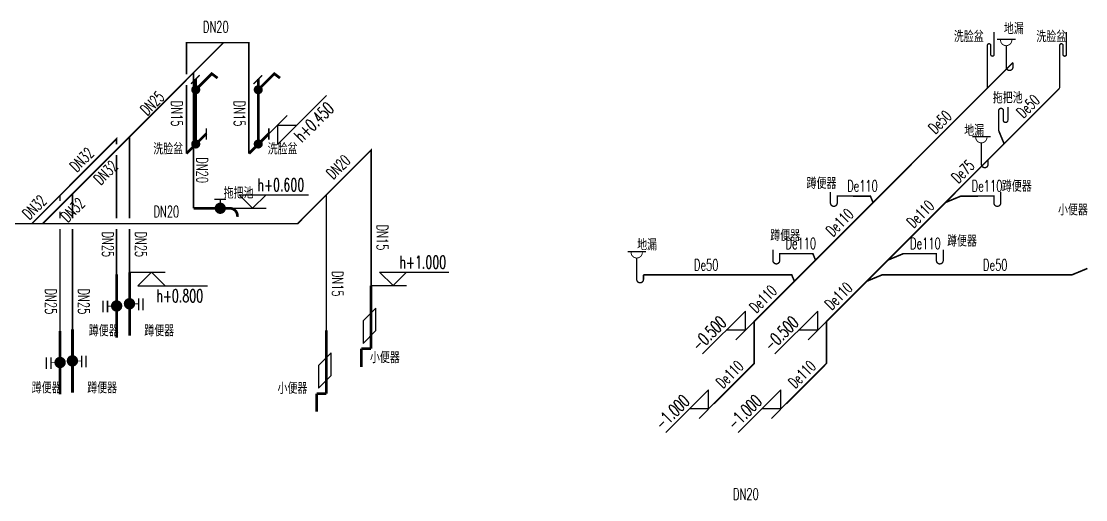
# Model space of a CAD drawing. Extents: x -173215 to 463891, y -864580 to -620646.
# Drawn here: x 94875 to 118428, y -790902 to -780325 of the extents above; entities that cross this region are included whole.
import ezdxf

# ---------------------------------------------------------------- set-up
doc = ezdxf.new("R2010")
doc.units = 0
doc.header["$LTSCALE"] = 500
doc.header["$MEASUREMENT"] = 0
doc.linetypes.add('DASH', pattern=[0.35, 0.25, -0.1])
doc.layers.get('0').update_dxf_attribs({"linetype": 'CONTINUOUS'})
for name, color, linetype in [('EQUIP_污水', 7, 'CONTINUOUS'), ('EQUIP_给水', 7, 'CONTINUOUS'), ('PIPE-污水', 2, 'DASH'), ('PIPE-给水', 3, 'TG_J'), ('TWT_ELEV', 3, 'CONTINUOUS'), ('TWT_TEXT', 7, 'CONTINUOUS')]:
    doc.layers.add(name, color=color, linetype=linetype)
doc.styles.add('_TWT_DIM', font='SIMPLEX', dxfattribs={"width": 0.8, "height": 2.8, "bigfont": 'HZTXT'})
doc.styles.add('HZ', font='txt', dxfattribs={"bigfont": 'hztxt'})
doc.styles.get("Standard").update_dxf_attribs({"font": 'GBENOR', "bigfont": 'GBCBIG'})
doc.styles.add('TG_LINETYPE', font='SIMPLEX', dxfattribs={"width": 0.8, "height": 2.8, "bigfont": 'HZTXT'})
doc.linetypes.add('TG_J', pattern='A,2,-0.3,["J",TG_LINETYPE,S=0.1,R=0,X=-0.23,Y=-0.15],0', length=2.3)

# ---------------------------------------------------------------- blocks, each defined once
blk = doc.blocks.new('$TWTSYS$00000101')
at = {"const_width": 30}
blk.add_lwpolyline([(0, 0), (0, 944, -1), (75, 944), (75, 744, 1), (150, 744), (150, 1244)], format="xyb", dxfattribs=at)
blk = doc.blocks.new('$ATTACHMENT$00000132')
for points, const_width in [([(0, 0), (0, -700)], 30), ([(-150, -290), (-150, -420)], 15), ([(-100, -290), (-100, -420)], 15), ([(0, -350), (-100, -350)], 10)]:
    blk.add_lwpolyline(points, dxfattribs=dict(const_width=const_width))
at = {"const_width": 62.5}
blk.add_lwpolyline([(1, -380, -1), (1, -317, -1)], format="xyb", close=True, dxfattribs=at)
blk = doc.blocks.new('$ATTACHMENT$00000141')
for points, const_width in [([(50, 769), (146, 865)], 15), ([(103, 705), (280, 882), (344, 834)], 30), ([(103, 822), (103, 103)], 30), ([(220, 278), (220, 154)], 15), ([(0, 0), (220, 220)], 30)]:
    blk.add_lwpolyline(points, dxfattribs=dict(const_width=const_width))
at = {"const_width": 50}
for points in [[(78, 705, 1), (128, 705, 1)], [(78, 105, 1), (128, 105, 1)]]:
    blk.add_lwpolyline(points, format="xyb", close=True, dxfattribs=at)
at = {"style": 'HZ', "width": 0.7, "flags": 1}
for tag in ['UNIT', 'SPEC', 'WHAT']:
    blk.add_attdef(tag, (0, 0), '', height=0.001, dxfattribs=at)
blk = doc.blocks.new('$ATTACHMENT$00000139')
at = {"const_width": 30}
blk.add_lwpolyline([(0, 0), (-400, 0, 0.443942), (-486, -95, -1.105826)], format="xyb", dxfattribs=at)
at = {"const_width": 15}
for points in [[(-231, 100), (-359, 100)], [(-296, 0), (-296, 100)]]:
    blk.add_lwpolyline(points, dxfattribs=at)
at = {"const_width": 62.5}
blk.add_lwpolyline([(-265, 0, -1), (-327, 0, -1)], format="xyb", close=True, dxfattribs=at)
at = {"flags": 1}
for tag in ['UNIT', 'SPEC', 'WHAT']:
    blk.add_attdef(tag, (0, 0), '', height=0.0001, dxfattribs=at)
blk = doc.blocks.new('$ATTACHMENT$00000235')
at = {"const_width": 30}
for points in [[(0, 0), (0, -698)], [(-106, -698), (-106, -898)], [(-106, -698), (0, -698)]]:
    blk.add_lwpolyline(points, dxfattribs=at)
blk.add_lwpolyline([(-88, -638), (53, -497), (53, -247), (-88, -388)], close=True)
blk = doc.blocks.new('$ATTACHMENT$00000332')
blk.add_line((53, 506), (-347, 506))
for points, const_width in [([(-25, 506, -1.067664), (-275, 506)], 20), ([(-150, 135), (-150, -100, 1), (0, -100), (0, 0)], 30)]:
    blk.add_lwpolyline(points, format="xyb", dxfattribs=dict(const_width=const_width))
at = {"const_width": 30}
blk.add_lwpolyline([(-150, 135), (-150, 373)], dxfattribs=at)
at = {"style": 'HZ', "flags": 1}
for tag in ['UNIT', 'SPEC', 'WHAT']:
    blk.add_attdef(tag, (-150, 373), '', height=0.001, dxfattribs=at)
blk = doc.blocks.new('$ATTACHMENT$00000056')
at = {"const_width": 30}
blk.add_lwpolyline([(0, 0), (0, 462, -0.75), (100, 462), (100, 227, 0.749772), (200, 225), (200, 531)], format="xyb", dxfattribs=at)
blk = doc.blocks.new('$ATTACHMENT$00000059')
at = {"const_width": 30}
blk.add_lwpolyline([(0, 0), (-350, 0), (-350, -150, -1), (-500, -150), (-500, 92)], format="xyb", dxfattribs=at)

msp = doc.modelspace()

# ---------------------------------------------------------------- hatches: boundary and pattern name
at = {"layer": 'PIPE-污水', "linetype": 'DASH'}
for points in [[(113663.8, -784190.1), (113680, -784183.4), (113675.5, -784172.6)], [(113663.8, -784190.1), (113663.8, -784172.6), (113675.5, -784172.6)], [(115663.8, -784190.1), (115657.1, -784174), (115660.4, -784172.6)], [(115663.8, -784190.1), (115663.8, -784172.6), (115660.4, -784172.6)], [(112391, -785462.9), (112407.2, -785456.2), (112402.7, -785445.4)], [(112391, -785462.9), (112391, -785445.4), (112402.7, -785445.4)], [(114391, -785462.9), (114384.3, -785446.8), (114387.6, -785445.4)], [(114391, -785462.9), (114391, -785445.4), (114387.6, -785445.4)], [(111923.2, -785930.7), (111939.4, -785924), (111934.9, -785913.2)], [(111923.2, -785930.7), (111923.2, -785913.2), (111934.9, -785913.2)], [(113923.2, -785930.7), (113916.5, -785914.6), (113919.8, -785913.2)], [(113923.2, -785930.7), (113923.2, -785913.2), (113919.8, -785913.2)], [(118123.4, -785930.7), (118130.1, -785946.9), (118126.9, -785948.2)], [(118123.4, -785930.7), (118123.4, -785948.2), (118126.9, -785948.2)], [(111089.9, -786964.1), (111077.5, -786951.7), (111072.4, -786956.8)], [(111089.9, -786964.1), (111072.4, -786964.1), (111072.4, -786956.8)], [(112689.9, -786964.1), (112677.5, -786951.7), (112672.4, -786956.8)], [(112689.9, -786964.1), (112672.4, -786964.1), (112672.4, -786956.8)], [(111089.9, -787890.4), (111107.4, -787890.4), (111107.4, -787897.6)], [(111089.9, -787890.4), (111102.3, -787902.8), (111107.4, -787897.6)], [(112689.9, -787890.4), (112707.4, -787890.4), (112707.4, -787897.6)], [(112689.9, -787890.4), (112702.3, -787902.8), (112707.4, -787897.6)]]:
    msp.add_hatch(color=256, dxfattribs=at).paths.add_polyline_path(points)
at = {"layer": 'PIPE-给水', "linetype": 'TG_J'}
for points in [[(98529.7, -780796.4), (98529.7, -780778.9), (98512.2, -780778.9)], [(98529.7, -780796.4), (98512.2, -780796.4), (98512.2, -780778.9)], [(99912.8, -780796.4), (99912.8, -780778.9), (99930.3, -780778.9)], [(99912.8, -780796.4), (99930.3, -780796.4), (99930.3, -780778.9)], [(96982.9, -782924.2), (96970.6, -782911.8), (97000.4, -782881.9)], [(96982.9, -782924.2), (97000.4, -782924.2), (97000.4, -782881.9)], [(102614.8, -783172.3), (102602.5, -783159.9), (102632.3, -783130)], [(102614.8, -783172.3), (102632.3, -783172.3), (102632.3, -783130)], [(100988.5, -784798.6), (100988.5, -784816.1), (100995.7, -784816.1)], [(100988.5, -784798.6), (101000.9, -784811), (100995.7, -784816.1)]]:
    msp.add_hatch(color=256, dxfattribs=at).paths.add_polyline_path(points)

# ---------------------------------------------------------------- linework, layer by layer
at = {"layer": 'PIPE-污水', "linetype": 'DASH', "const_width": 35}
for points in [[(116251.9, -781802), (116818.4, -781235.5)], [(116251.9, -781802), (113722.4, -784331.6)], [(117851.9, -781802), (116622.4, -783031.6)], [(116505.2, -782748.8), (116622.4, -783031.6)], [(116622.4, -783031.6), (116268.8, -783385.2)], [(116268.8, -783385.2), (115322.4, -784331.6)], [(113663.8, -784190.1), (113280, -784190.1)], [(113663.8, -784190.1), (113722.4, -784331.6)], [(115663.8, -784190.1), (115322.4, -784331.6)], [(115663.8, -784190.1), (116047.7, -784190.1)], [(113722.4, -784331.6), (112449.6, -785604.4)], [(115322.4, -784331.6), (114049.6, -785604.4)], [(112391, -785462.9), (112007.2, -785462.9)], [(112391, -785462.9), (112449.6, -785604.4)], [(114391, -785462.9), (114049.6, -785604.4)], [(114391, -785462.9), (114774.9, -785462.9)], [(112449.6, -785604.4), (111981.8, -786072.2)], [(114049.6, -785604.4), (113581.8, -786072.2)], [(111923.2, -785930.7), (108643.2, -785930.7)], [(111923.2, -785930.7), (111981.8, -786072.2)], [(113923.2, -785930.7), (113581.8, -786072.2)], [(113923.2, -785930.7), (118123.4, -785930.7)], [(118464.8, -785789.3), (118123.4, -785930.7)], [(111981.8, -786072.2), (111089.9, -786964.1)], [(113581.8, -786072.2), (112689.9, -786964.1)], [(111089.9, -786964.1), (111089.9, -787890.4)], [(112689.9, -786964.1), (112689.9, -787890.4)], [(111089.9, -787890.4), (110200.7, -788779.6)], [(112689.9, -787890.4), (111800.7, -788779.6)]]:
    msp.add_lwpolyline(points, dxfattribs=at)
at = {"layer": 'PIPE-给水', "linetype": 'TG_J', "const_width": 35}
for points in [[(98529.7, -780796.4), (99350.7, -780796.4)], [(98529.7, -781499.9), (98529.7, -780796.4)], [(98686, -781461.1), (99350.7, -780796.4)], [(99350.7, -780796.4), (99912.8, -780796.4)], [(99912.8, -783247.6), (99912.8, -780796.4)], [(97271.5, -782875.6), (98686, -781461.1)], [(98686, -784458.2), (98686, -781461.1)], [(98529.7, -783247.6), (98529.7, -781734.9)], [(96008.6, -784138.5), (97271.5, -782875.6)], [(97271.5, -784681.1), (97271.5, -782875.6)], [(95732.7, -784174.4), (96982.9, -782924.2)], [(96982.9, -783046.7), (96982.9, -782924.2)], [(96982.9, -784681.1), (96982.9, -783281.7)], [(102614.8, -783172.3), (101624.9, -784162.2)], [(102614.8, -786169.4), (102614.8, -783172.3)], [(95113.4, -784793.8), (95732.7, -784174.4)], [(95348.5, -784798.6), (96008.6, -784138.5)], [(95732.7, -784296.9), (95732.7, -784174.4)], [(96008.6, -784681.1), (96008.6, -784138.5)], [(101624.9, -784162.2), (100988.5, -784798.6)], [(101624.9, -787159.4), (101624.9, -784162.2)], [(95732.7, -784681.1), (95732.7, -784531.9)], [(90808.5, -784798.6), (95348.5, -784798.6)], [(95348.5, -784798.6), (100988.5, -784798.6)], [(95732.7, -787171.6), (95732.7, -784916.1)], [(96008.6, -787135.6), (96008.6, -784916.1)], [(96982.9, -785921.3), (96982.9, -784916.1)], [(97271.5, -785872.8), (97271.5, -784916.1)]]:
    msp.add_lwpolyline(points, dxfattribs=at)
at = {"layer": 'TWT_ELEV'}
for p, q in [((100546.4, -783045.9), (101630.5, -781961.8)), ((100352.5, -782815.6), (100758.5, -782409.5)), ((100546.4, -782621.7), (100546.4, -783045.9)), ((100546.4, -782621.7), (100970.6, -782621.7)), ((99994.1, -784459.7), (99694.1, -784159.7)), ((99694.1, -784159.7), (101230.6, -784159.7)), ((99994.1, -784459.7), (100294.1, -784159.7)), ((99508.5, -784459.7), (100294.1, -784459.7)), ((97271.5, -785872.8), (98057.1, -785872.8)), ((97757.1, -785872.8), (97457.1, -786172.8)), ((97757.1, -785872.8), (98057.1, -786172.8)), ((103100.5, -786169.4), (102800.5, -785869.4)), ((102800.5, -785869.4), (104336.9, -785869.4)), ((103100.5, -786169.4), (103400.5, -785869.4)), ((97457.1, -786172.8), (98993.6, -786172.8)), ((102614.8, -786169.4), (103400.5, -786169.4)), ((110898.9, -786730.8), (109951.2, -787678.5)), ((110898.9, -787155.1), (110898.9, -786730.8)), ((112498.9, -786730.8), (111551.2, -787678.5)), ((112498.9, -787155.1), (112498.9, -786730.8)), ((111089.9, -786964.1), (110686.8, -787367.2)), ((112689.9, -786964.1), (112286.8, -787367.2)), ((110898.9, -787155.1), (110474.6, -787155.1)), ((112498.9, -787155.1), (112074.6, -787155.1)), ((110084.9, -788471.2), (109137.2, -789418.8)), ((110084.9, -788895.4), (110084.9, -788471.2)), ((111684.9, -788471.2), (110737.2, -789418.8)), ((111684.9, -788895.4), (111684.9, -788471.2)), ((110275.9, -788704.4), (109872.7, -789107.6)), ((111875.9, -788704.4), (111472.7, -789107.6)), ((110084.9, -788895.4), (109660.6, -788895.4)), ((111684.9, -788895.4), (111260.6, -788895.4))]:
    msp.add_line(p, q, dxfattribs=at)

# ---------------------------------------------------------------- block references
at = {"layer": 'EQUIP_污水'}
for name, p in [('$TWTSYS$00000101', (116251.9, -781802)), ('$ATTACHMENT$00000332', (116818.4, -781235.6)), ('$TWTSYS$00000101', (117851.9, -781802)), ('$ATTACHMENT$00000056', (116505.2, -782748.8)), ('$ATTACHMENT$00000332', (116268.8, -783385.2)), ('$ATTACHMENT$00000059', (113280, -784190.1)), ('$ATTACHMENT$00000332', (108643.2, -785930.7)), ('$ATTACHMENT$00000059', (112007.2, -785462.9))]:
    msp.add_blockref(name, p, dxfattribs=at)
at = {"layer": 'EQUIP_污水', "xscale": -1}
for p in [(116047.7, -784190.1), (114774.9, -785462.9)]:
    msp.add_blockref('$ATTACHMENT$00000059', p, dxfattribs=at)
at = {"layer": 'EQUIP_给水', "yscale": 2, "zscale": 2}
for name, p, xscale in [('$ATTACHMENT$00000141', (98529.7, -783247.6), 2), ('$ATTACHMENT$00000141', (99912.8, -783247.6), 2), ('$ATTACHMENT$00000139', (98686, -784458.2), -2), ('$ATTACHMENT$00000132', (96982.9, -785921.3), 2), ('$ATTACHMENT$00000132', (97271.5, -785872.8), -2), ('$ATTACHMENT$00000235', (102614.8, -786169.4), 2), ('$ATTACHMENT$00000132', (96008.6, -787135.6), -2), ('$ATTACHMENT$00000235', (101624.9, -787159.4), 2), ('$ATTACHMENT$00000132', (95732.7, -787171.6), 2)]:
    msp.add_blockref(name, p, dxfattribs=dict(at, xscale=xscale))

# ---------------------------------------------------------------- texts
at = {"layer": 'TWT_TEXT', "style": '_TWT_DIM'}
for s, height, width, p in [('DN20', 250, 0.64, (98894.7, -780574.6)), ('洗脸盆', 250, 0.8, (115510, -780785.9)), ('地漏', 250, 0.8, (116618.3, -780610)), ('洗脸盆', 250, 0.8, (117334.8, -780785.9)), ('拖把池', 250, 0.8, (116372.6, -782140.9)), ('地漏', 250, 0.8, (115739.8, -782862.6)), ('洗脸盆', 250, 0.8, (97796.1, -783269.8)), ('洗脸盆', 250, 0.8, (100327.7, -783269.8)), ('h+0.600', 280, 0.64, (100099.8, -784079.6)), ('蹲便器', 250, 0.8, (112252.2, -784030.1)), ('蹲便器', 250, 0.8, (116572.5, -784093.6)), ('拖把池', 250, 0.8, (99354.1, -784243.4)), ('De110', 250, 0.64, (113150, -784088.9)), ('De110', 250, 0.64, (115905, -784088.9)), ('DN20', 250, 0.64, (97801.1, -784656.1)), ('小便器', 250, 0.8, (117814.6, -784618.1)), ('蹲便器', 250, 0.8, (111448.2, -785184.8)), ('地漏', 250, 0.8, (108502.2, -785390.7)), ('De110', 250, 0.64, (111785.1, -785361.7)), ('De110', 250, 0.64, (114541.8, -785361.7)), ('蹲便器', 250, 0.8, (115360.9, -785305.2)), ('h+1.000', 280, 0.64, (103240.3, -785789.3)), ('De50', 250, 0.64, (109760.2, -785835.8)), ('De50', 250, 0.64, (116156.3, -785835.8)), ('h+0.800', 280, 0.64, (97862.8, -786532.8)), ('蹲便器', 250, 0.8, (96369, -787289.6)), ('蹲便器', 250, 0.8, (97597.7, -787289.6)), ('小便器', 250, 0.8, (102590.3, -787883.5)), ('蹲便器', 250, 0.8, (95106.1, -788552.5)), ('蹲便器', 250, 0.8, (96334.9, -788552.5)), ('小便器', 250, 0.8, (100546, -788562.2)), ('DN20', 250, 0.64, (110625, -790901.6))]:
    msp.add_text(s, height=height, dxfattribs=dict(at, width=width)).set_placement(p)
at = {"layer": 'TWT_TEXT', "style": '_TWT_DIM', "width": 0.64}
for s, height, rotation, p in [('DN25', 250, 45, (97660.2, -782424.7)), ('DN15', 250, 270, (98195.4, -782079.1)), ('DN15', 250, 270, (99578.5, -782079.1)), ('h+0.450', 280, 45, (101085.5, -783016)), ('De50', 250, 45, (117049.8, -782481.3)), ('De50', 250, 45, (115100.9, -782830.2)), ('DN32', 250, 45, (96101.1, -783673.1)), ('DN20', 250, 270, (98755, -783331.1)), ('DN20', 250, 45, (101777, -783834.4)), ('DN32', 250, 45, (96632, -783959.5)), ('De75', 250, 45, (115608.3, -783922.8)), ('DN32', 250, 45, (95051.7, -784722.5)), ('DN32', 250, 45, (95902.9, -784781.8)), ('De110', 250, 45, (114619.1, -784912)), ('De110', 250, 45, (112832.2, -785098.9)), ('DN25', 250, 270, (96668.5, -784970.8)), ('DN25', 250, 270, (97397.2, -784970.8)), ('DN15', 250, 270, (102740.5, -784818.8)), ('DN15', 250, 270, (101750.6, -785841.2)), ('De110', 250, 45, (111138.1, -786793)), ('De110', 250, 45, (112807.1, -786724)), ('DN25', 250, 270, (95405.6, -786233.7)), ('DN25', 250, 270, (96134.3, -786233.7)), ('-0.500', 280, 45, (109873.4, -787643.1)), ('-0.500', 280, 45, (111473.4, -787643.1)), ('De110', 250, 45, (110398.7, -788458.7)), ('De110', 250, 45, (111998.7, -788458.7)), ('-1.000', 280, 45, (109059.4, -789383.4)), ('-1.000', 280, 45, (110659.4, -789383.4))]:
    msp.add_text(s, height=height, rotation=rotation, dxfattribs=at).set_placement(p)

doc.saveas('drawing.dxf')
